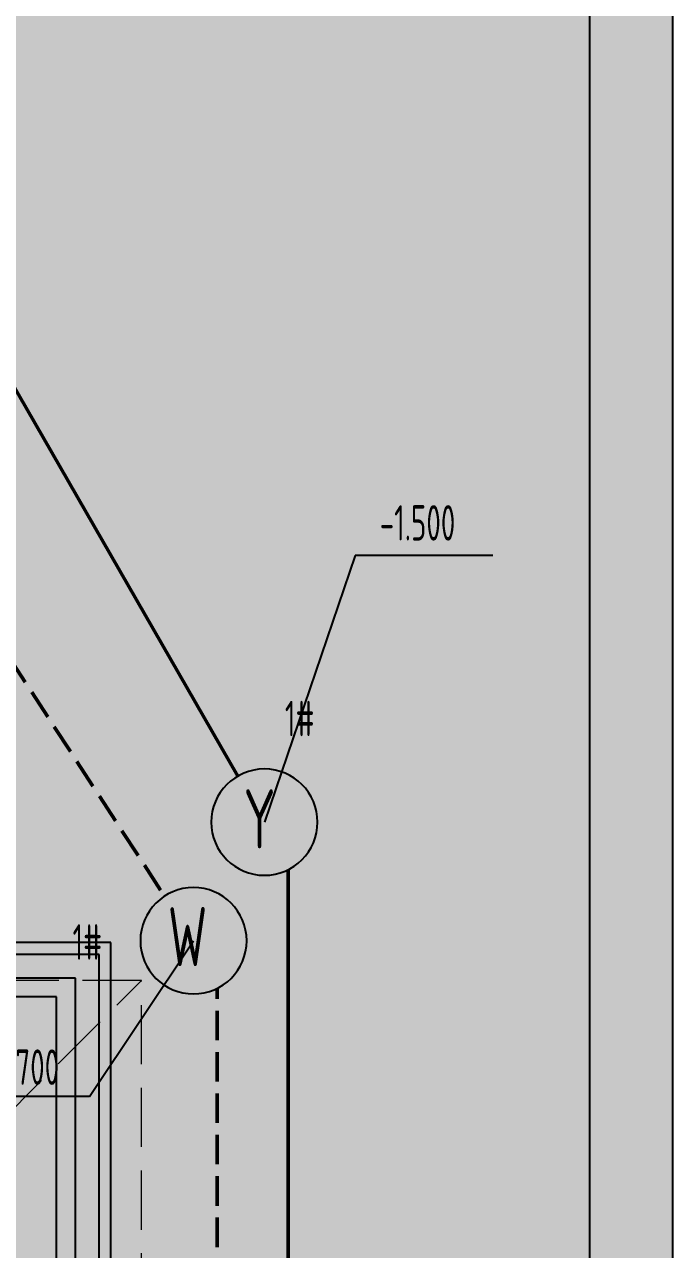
# Model space of a CAD drawing. Header units: inches. Extents: x 143994 to 247866, y 243815 to 272761.
# Drawn here: x 179640 to 182383, y 257777 to 262961 of the extents above; entities that cross this region are included whole.
import ezdxf

# ---------------------------------------------------------------- set-up
doc = ezdxf.new("R2010")
doc.units = ezdxf.units.IN
doc.header["$LTSCALE"] = 1000
doc.header["$MEASUREMENT"] = 0
doc.linetypes.add('DASH', pattern=[0.35, 0.25, -0.1])
doc.layers.get('DEFPOINTS').update_dxf_attribs({"color": 62})
for name, color, linetype in [('0-建筑1F', 127, 'Continuous'), ('0-建筑2F', 127, 'Continuous'), ('00污水标注', 130, 'Continuous'), ('00雨水标注', 3, 'Continuous'), ('A-STATR', 5, 'Continuous'), ('栏杆', 6, 'Continuous')]:
    doc.layers.add(name, color=color, linetype=linetype)
for name, color, linetype, lineweight in [('00污水管', 120, 'DASH', 50), ('00雨水管', 60, 'Continuous', 50), ('散水线', 8, 'Continuous', 15)]:
    doc.layers.add(name, color=color, linetype=linetype, lineweight=lineweight)
doc.styles.add('ECADI', font='hzs.shx', dxfattribs={"width": 0.7, "bigfont": 'hztxt.shx'})
doc.styles.get("Standard").update_dxf_attribs({"font": 'arial.ttf'})
doc.linetypes.add('Y_WATER_SUPPLY', pattern='A,3,-0.2,["Y",Standard,S=0.2,R=0,X=-0.1,Y=-0.05],-0.2', length=3.4)

# ---------------------------------------------------------------- blocks, each defined once
blk = doc.blocks.new('检查井')
at = {"layer": '00污水标注'}
blk.add_circle((636437.9, -251310.5), 225, dxfattribs=at)
at = {"layer": '00污水标注', "style": 'ECADI', "width": 0.7}
blk.add_text('W', height=250, dxfattribs=at).set_placement((636380.1, -251417.6))
blk = doc.blocks.new('雨水井')
at = {"layer": '00雨水标注'}
blk.add_circle((632398.3, -242034.2), 225, dxfattribs=at)
at = {"layer": '00雨水标注', "style": 'ECADI', "width": 0.7}
blk.add_text('Y', height=250, dxfattribs=at).set_placement((632351.7, -242145))
blk = doc.blocks.new('QWQW8EF')
at = {"layer": '00污水标注'}
for q in [(661286.9, -502497), (660345.5, -503155.8)]:
    blk.add_line((660846.5, -503155.8), q, dxfattribs=at)
at = {"layer": '00污水管', "ltscale": 0.5}
for p, q in [((657927.9, -497338.3), (661164.1, -502308.4)), ((661386.9, -508693.1), (661386.9, -502698.5))]:
    blk.add_line(p, q, dxfattribs=at)
at = {"layer": '00雨水标注'}
for p, q in [((661971.9, -500866.9), (661586.9, -501995.1)), ((662554.1, -500866.9), (661971.9, -500866.9))]:
    blk.add_line(p, q, dxfattribs=at)
at = {"layer": '00雨水管', "linetype": 'Y_WATER_SUPPLY', "ltscale": 0.5}
for p, q in [((661474.7, -501800.2), (658911.6, -497348.4)), ((661686.9, -510311), (661686.9, -502196.7))]:
    blk.add_line(p, q, dxfattribs=at)
at = {"layer": '00污水标注', "xscale": -1}
blk.add_blockref('检查井', (1297724.8, -251186.5), dxfattribs=at)
at = {"layer": '00雨水标注', "xscale": -1}
blk.add_blockref('雨水井', (1293985.2, -259960.9), dxfattribs=at)
at = {"layer": '00污水标注', "style": 'ECADI', "width": 0.7}
for s, p in [('1#', (661673.9, -501631.8)), ('1#', (660774.8, -502577.5)), ('-1.700', (660400.7, -503106.9))]:
    blk.add_text(s, height=150, dxfattribs=at).set_placement(p)
at = {"layer": '00雨水标注', "style": 'ECADI', "width": 0.7}
blk.add_text('-1.500', height=150, dxfattribs=at).set_placement((662075.4, -500803.6))
blk = doc.blocks.new('144')
at = {"layer": '散水线', "color": 127, "linetype": 'DASH'}
for p, q in [((661096.9, -381270.3), (658966.9, -381270.3)), ((660496.9, -381870.3), (661096.9, -381270.3)), ((661096.9, -388625.3), (661096.9, -381270.3))]:
    blk.add_line(p, q, dxfattribs=at)
blk = doc.blocks.new('1442323')
at = {"layer": 'A-STATR', "color": 127}
for p, q in [((702836.9, -381319.3), (700416.9, -381319.3)), ((702836.9, -384199.3), (702836.9, -381319.3)), ((702756.9, -381399.3), (700416.9, -381399.3)), ((702756.9, -384199.3), (702756.9, -381399.3))]:
    blk.add_line(p, q, dxfattribs=at)
at = {"layer": '栏杆', "color": 127}
for p, q in [((702986.9, -381169.3), (700416.9, -381169.3)), ((702986.9, -384249.3), (702986.9, -381169.3)), ((702936.9, -381219.3), (700416.9, -381219.3)), ((702936.9, -384199.3), (702936.9, -381219.3))]:
    blk.add_line(p, q, dxfattribs=at)

msp = doc.modelspace()

# ---------------------------------------------------------------- hatches: boundary and pattern name
at = {"layer": 'DEFPOINTS'}
h = msp.add_hatch(dxfattribs=at)
h.set_pattern_fill('ANSI31', color=250)
h.set_pattern_definition([(45, (-65482.5842, -4e-05), (-1.122532015, 1.122532015), [])])
h.paths.add_polyline_path([(182383.45, 243814.78), (157803.44, 243814.78), (157803.44, 270814.78), (182383.45, 270814.78)])

# ---------------------------------------------------------------- linework, layer by layer
at = {"layer": 'DEFPOINTS', "linetype": 'ByBlock'}
for points in [[(147283.45, 270814.78), (182383.45, 270814.78), (182383.45, 243814.78), (147283.45, 243814.78)], [(147633.45, 244814.78), (182033.45, 244814.78), (182033.45, 270414.78), (147633.45, 270414.78)]]:
    msp.add_lwpolyline(points, close=True, dxfattribs=at)
at = {"layer": 'DEFPOINTS'}
msp.add_lwpolyline([(182383.45, 243814.78), (157803.44, 243814.78), (157803.44, 270814.78), (182383.45, 270814.78)], close=True, dxfattribs=at)

# ---------------------------------------------------------------- block references
msp.add_blockref('QWQW8EF', (-480931.31, 761580.81))
at = {"layer": '0-建筑1F'}
msp.add_blockref('144', (-480961.31, 640186.38), dxfattribs=at)
at = {"layer": '0-建筑2F'}
msp.add_blockref('1442323', (-522981.31, 640245.41), dxfattribs=at)

doc.saveas('drawing.dxf')
